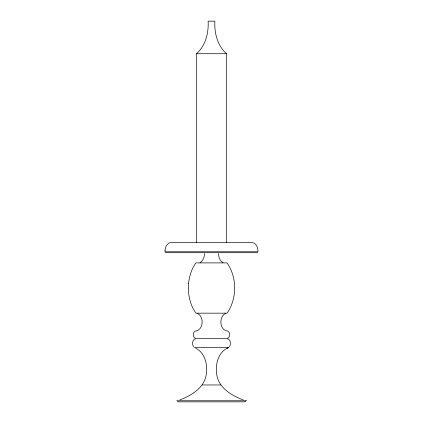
<?xml version="1.0" encoding="UTF-8"?>
<svg xmlns="http://www.w3.org/2000/svg" width="423" height="423" viewBox="0 0 423 423"><rect width="100%" height="100%" fill="white"/><g stroke="black" fill="none" stroke-linecap="round" stroke-linejoin="round"><path stroke-width="0.63" d="M204.505 253.557C204.409 257.052 203.172 260.848 200.01 262.709M229.446 346.765C231.212 344.169 230.672 339.093 227.072 338.522C230.371 337.945 230.561 332.473 227.754 331.082C219.437 330.389 218.622 316.838 225.475 313.459M179.828 399.915C190.255 396.018 201.618 389.467 205.404 378.389C208.449 367.862 206.308 353.475 195.653 348.124M196.521 242.453L196.521 53.726C205.578 45.695 208.782 32.878 208.127 21.15L214.873 21.15C214.218 32.878 217.422 45.695 226.479 53.726L226.479 242.453M194.252 347.532L228.748 347.532L227.072 348.177M257.75 252.716L165.25 252.716M228.748 347.532C216.978 352.068 214.376 367.471 217.596 378.389C221.382 389.467 232.745 396.018 243.172 399.915M196.521 53.726L226.479 53.726M196.457 338.522L226.543 338.522M202.321 384.967L220.679 384.967M197.525 313.459C204.378 316.838 203.563 330.389 195.246 331.082C192.439 332.473 192.629 337.945 195.928 338.522C192.328 339.093 191.788 344.169 193.554 346.765M222.99 262.709C219.828 260.848 218.591 257.052 218.495 253.557M165.028 250.575L165.012 251.77L257.988 251.77C258.173 247.92 256.264 242.749 251.833 242.453L171.167 242.453C167.185 242.659 165.192 247.069 165.028 250.575M188.584 283.347C187.696 293.705 189.795 304.608 195.928 313.157L227.072 313.157C237.187 298.548 237.187 277.504 227.072 262.9L195.928 262.9C191.614 268.864 189.34 276.076 188.584 283.347M246.234 400.761L244.542 401.85L178.458 401.85L176.766 400.761L246.234 400.761"/></g></svg>
